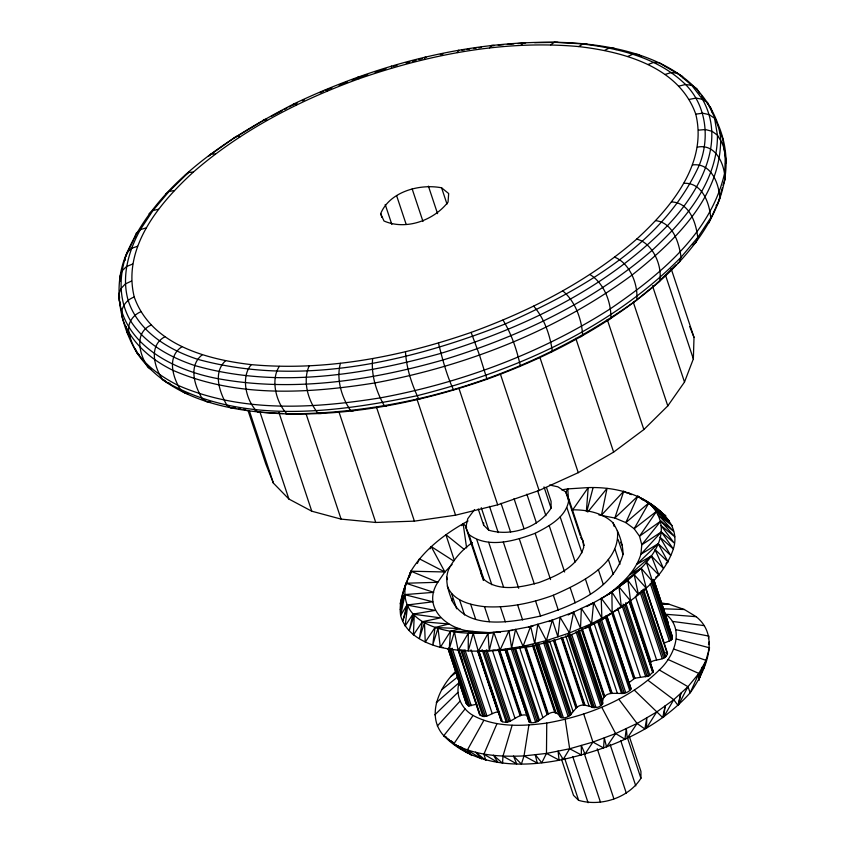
<?xml version="1.0" encoding="UTF-8"?>
<svg xmlns="http://www.w3.org/2000/svg" width="845" height="845" viewBox="0 0 845 845"><rect width="100%" height="100%" fill="white"/><g stroke="black" fill="none" stroke-linecap="round" stroke-linejoin="round"><path stroke-width="1.27" d="M546.504 487.565L551.077 501.328L551.067 508.13C538.645 527.882 510.792 536.744 488.759 530.195L483.636 525.199L483.646 522.939M561.439 759.074L573.501 795.346L578.624 800.331C600.658 806.89 628.511 798.018 640.922 778.277L640.943 771.464L629.293 736.449M546.757 723.066C522.221 726.351 495.529 727.556 473.063 715.451L453.849 743.843C475.165 755.631 500.198 756.962 524.027 755.916L537.262 763.046L535.244 754.669L541.793 762.75L546.472 753.423L546.757 723.066C587.94 715.81 629.039 699.586 659.322 669.99C674.215 656.311 685.179 629.134 665.871 614.283L696.195 616.692C721.144 636.676 705.1 671.986 690.175 692.784C657.526 729.288 610.153 748.966 563.214 759.401C522.548 767.936 474.732 767.397 443.752 735.731C425.711 715.799 439.358 686.731 456.099 670.972M410.86 573.533L410.913 571.209C424.317 549.123 445.716 533.227 468.035 520.953M706.103 660.389L698.857 673.476L698.688 680.447L702.48 666.937L698.826 680.109L706.103 660.389L673.761 649.055M487.016 379.236C539.121 360.35 589.303 335.412 633.856 302.246L636.697 300.007C689.066 260.82 748.142 193.632 717.775 123.634C694.875 60.048 618.001 43.613 557.985 42.345L554.236 42.25C464.127 41.384 374.958 65.297 293.944 103.85C227.896 138.084 158.342 181.791 127.13 252.401C112.205 285.23 119.272 323.477 137.312 353.495C170.215 400.9 233.114 412.054 287.015 413.892L290.764 413.987C357.657 414.895 424.053 401.206 487.016 379.236L479.506 355.111L471.119 332.412C400.847 356.759 325.874 371.399 251.324 364.628C206.402 359.431 151.012 344.496 134.249 297.039C122.102 247.49 159.335 203.244 193.357 172.084C241.533 130.162 299.172 100.544 358.903 78.796C429.175 54.45 504.148 39.81 578.698 46.581C623.621 51.777 679.01 66.713 695.773 114.159C707.92 163.719 670.687 207.965 636.665 239.124C588.49 281.047 530.85 310.664 471.119 332.412M646.087 589.366L663.969 643.14L670.803 640.383L672.219 638.725L672.282 636.274L653.565 579.987M247.934 410.258L265.826 464.032L273.4 483.129L288.916 499.057L311.773 511.204L341.095 519.115L375.74 522.463L414.399 521.143L455.571 515.186L497.684 504.835L539.11 490.48L578.255 472.672L613.628 452.107L643.858 429.556L667.793 405.906L684.503 382.046L693.354 358.914L694.009 337.377L671.12 268.594M512.133 725.274L502.955 756.18L502.564 763.246L493.427 755.198L497.927 762.454L483.889 754.215L496.955 723.7M119.589 296.775L119.335 300.64L120.581 304.39M586.356 511.489L588.215 487.597C614.389 486.794 641.376 493.459 660.801 511.859L649.013 503.62M579.332 630.212L602.633 700.251L602.612 703.864C594.954 713.423 585.585 700.251 577.029 707.265C572.276 711.659 569.234 719.665 560.774 717.532C551.289 702.174 541.233 725.76 529.847 722.443L529.097 721.968L529.192 719.285M452.064 564.502L444.882 571.97L410.913 571.209C405.304 585.258 398.396 600.034 400.646 615.519C405.442 633.581 423.546 642.918 440.329 647.344C470.147 653.776 501.106 651.083 530.977 646.393C551.69 640.964 574.093 636.57 591.574 623.642L593.612 602.665C624.476 586.367 688.094 541.254 648.907 502.859L625.839 522.611L614.833 518.027L598.915 514.943M473.063 715.451C461.719 708.955 455.297 695.488 459.057 682.707L436.252 702.681M703.758 667.772L703.684 668.406L709.504 647.819L676.465 639.052M372.666 358.629C370.892 374.863 376.384 391.911 384.359 405.811L386.281 406.054M630.106 602.591L650.08 662.628C655.181 658.276 665.86 661.381 667.518 653.206L645.886 588.173M481.227 570.47L480.868 572.921L483.615 579.216C498.899 592.282 521.291 587.19 538.952 582.554C556.612 575.941 577.695 566.784 583.747 547.243L582.892 540.346L580.599 537.557M502.955 756.18L516.686 763.848L513.496 756.053L521.386 764.049L524.027 755.916L528.896 725.063M567.872 635.789L569.445 632.979L573.575 612.107L593.612 602.665L601.862 618.244L601.228 598.218L612.15 612.847C637.267 597.33 663.547 578.107 673.349 548.965C680.848 525.453 659.998 508.13 641.513 498.381L646.869 502.12M708.437 638.63L708.955 636.127L676.032 629.747M483.361 580.43L465.838 527.333L467.75 518.724L474.52 509.577M465.838 527.333L468.964 534.568C488.22 548.923 514.711 540.916 535.149 533.301C549.239 526.086 567.037 516.76 568.875 499.194L565.749 491.959L557.88 486.815L549.599 485.019M586.821 511.489L593.095 487.597M424.528 59.382L425.119 57.133L426.398 57.513M409.117 577.526L410.776 571.537L403.498 591.257L405.304 587.983M722.327 187.748L717.87 203.835L716.127 205.451M708.532 644.481L709.23 641.978L708.49 644.344M340.398 363.35C336.067 379.247 341.718 397.594 350.717 410.744L353.263 410.892M409.191 577.346L410.913 571.209L437.805 582.289L444.882 571.97L431.203 546.567L430.01 548.87M500.124 632.123L488.494 632.588L473.189 631.458L468.278 633.254L468.257 650.851L473.189 633.19L478.333 651.273L500.166 649.889L523.076 646.298L546.388 640.616L552.387 620.072L573.575 612.107L580.504 628.31L581.371 608.432L591.574 623.642L612.15 612.847L611.896 592.007L600.33 599.39M571.632 509.81C586.24 509.683 602.084 512.323 613.005 522.801C618.846 532.297 622.934 543.229 623.061 554.468C612.371 589.937 572.783 605.58 540.557 616.047C513.792 621.804 468.056 631.088 452.265 601.059C448.103 590.349 443.773 578.329 449.667 567.354C455.265 557.563 463.028 549.081 472.302 542.648M447.269 586.05C453.047 600.858 470.264 605.031 484.481 606.647C507.972 608.178 531.368 603.267 553.348 595.239C578.92 583.832 621.012 564.449 617.399 530.523M627.001 493.1L623.737 491.272L614.833 518.027L637.827 496.142L655.752 507.813L652.372 506.261M725.422 164.025L726.267 161.68L723.827 147.4M708.828 222.964L719.898 198.427C718.968 183.302 711.078 162.525 692.467 164.944M723.003 185.277L725.094 179.636C723.732 166.38 728.105 152.871 720.669 140.587C720.521 126.539 712.99 115.226 707.687 102.741L702.459 99.266L691.791 85.377L677.394 73.188L671.395 72.512L665.205 74.413M530.977 646.393L523.076 646.298L530.628 626.314L552.387 620.072L557.922 636.792L560.034 617.199L569.445 632.979L591.574 623.642M602.633 700.251C606.932 687.006 623.325 698.646 630.666 689.531L631.025 688.696L606.858 616.047M628.912 682.337L628.342 683.087L634.901 678.197L648.675 676.084L653.312 671.775L629.895 601.017M309.143 365.948C302.383 381.243 308.14 401.069 318.121 413.448L321.28 413.543M592.979 604.09L593.612 602.665L586.874 606.562M417.377 563.404L419.426 558.862L444.882 571.97M667.994 659.459L698.857 673.476L690.175 692.784L687.967 686.7L659.322 669.99M523.266 701.815L527.84 715.567C517.689 711.817 511.32 725.718 501.476 721.345L490.311 686.066M512.757 649.245L500.166 649.889L508.954 630.666L532.994 626.092M133.732 239.568L125.102 257.799L125.356 260.175M708.385 650.122L709.504 647.819M380.662 213.658C389.788 191.54 419.754 183.576 441.586 187.801L448.674 193.537L448.051 202.039C433.918 220.471 405.832 230.59 383.989 220.989L380.662 213.658L381.908 217.408M698.857 673.476L687.967 686.7L678.398 705.079L680.859 693.196L677.986 705.406L673.74 699.692L648.009 680.32M478.333 651.273L488.494 632.588C457.103 635.958 396.231 628.437 405.917 583.24L437.805 582.289C421.127 608.242 448.304 630.454 473.189 631.458L450.448 631.405L440.329 647.344L442.938 647.333M453.849 743.843L468.077 753.275L460.609 746.948L471.774 755.504L467.359 750.054L483.815 720.394M457.356 52.58L458.719 50.182M279.315 366.371C270.21 380.166 276.357 403.033 287.015 413.892C411.462 413.818 535.867 372.761 636.697 300.007C638.461 284.902 629.905 263.228 614.632 257.165M565.854 492.286L567.798 488.896L588.215 487.597L572.382 510.338M687.967 686.7L673.74 699.692L663.684 716.972L665.173 705.871L662.734 717.595L634.373 690.164M463.176 650.249L458.191 650.418L468.278 633.254L492.91 632.694M565.21 719.37L569.667 748.765L563.214 759.401L558.07 751.089L559.052 760.046L546.472 753.423L524.027 755.916M461.782 525.664L463.123 523.52L466.662 527.132M673.74 699.692L656.607 712.06L646.467 728.126L646.826 717.764L644.872 728.96L637.045 723.457L618.815 699.237M519.643 366.603L520.288 365.6C516.813 349.809 511.51 333.933 503.007 320.065M135.707 236.241L134.27 238.427L136.172 233.273L140.376 229.576L152.977 210.5L169.127 191.371L188.593 172.443L193.357 172.084M656.607 712.06L637.045 723.457L615.614 733.566L592.936 742.079L585.004 754.078L581.307 745.427L581.381 754.965L569.667 748.765L546.472 753.423M637.045 723.457L627.243 738.213L626.325 728.517L624.951 739.185L615.614 733.566L601.767 707.276M615.614 733.566L606.552 746.948L604.281 737.822L603.562 747.941L592.936 742.079L583.726 714.046M251.324 364.628C240.138 377.155 246.444 402.262 257.831 412.064L282.959 413.49M667.751 624.772L668.3 623.166L653.734 579.395M448.801 739.322L443.752 735.731L465.025 708.997M587.761 512.028L607.037 488.399L601.471 515.133L623.737 491.272M489.625 47.859L491.737 45.345L494.283 45.493L490.406 46.063M225.552 360.73C212.613 372.74 219.605 392.08 226.84 405.167L230.949 407.998L235.755 408.209L233.252 407.565M437.34 725.982L459.933 701.244M551.056 352.386L552.313 351.108C550.074 335.212 544.381 318.512 533.702 306.175M202.335 354.731C187.991 365.737 194.635 385.911 202.325 398.84L206.74 401.745L210.69 401.988M434.826 714.859L457.916 692.393M633.856 302.246L656.407 283.783L675.873 264.865M520.879 45.26L523.72 42.683M182.002 346.714C166.444 356.706 172.771 377.599 180.851 390.379L185.53 393.39L187.791 393.58M580.832 336.775L582.649 335.201C581.687 319.283 575.392 301.485 562.802 290.912M149.016 213.827L152.977 210.5L158.543 209.275M693.016 244.902L695.984 242.409L697.738 237.487L710.729 217.799C709.462 202.747 702.163 182.319 683.785 183.291M165.472 194.329L169.127 191.371L174.323 190.579M677.701 263.387L679.528 261.908L681.07 257.229L697.738 237.487C696.037 222.562 689.457 202.525 671.479 201.934M585.479 628.363L601.851 619.776L621.318 606.383M215.39 154.043L211.144 153.991L208.303 156.23L236.452 136.246L240.128 136.7M608.548 319.991L610.903 318.09C611.199 302.193 604.133 283.159 589.894 274.509M441.597 689.816L457.388 677.194M666.029 563.414L668.004 561.84L658.17 543.705L640.901 554.257C635.577 571.611 621.582 584.275 607.502 594.827L627.919 580.441L638.429 594.553L634.194 574.706L646.298 588.194L636.581 594.922M185.319 175.042L188.593 172.443M656.407 283.783L659.681 281.195C662.681 266.513 652.9 242.906 636.665 239.124M164.817 336.796C148.245 345.774 154.318 367.269 162.694 379.901C238.639 425.616 334.25 412.888 416.86 395.766C513.834 371.409 610.005 329.36 681.07 257.229C678.915 242.452 673.095 222.89 655.699 220.629M450.702 676.613L456.965 671.986M655.762 577.357L658.899 575.044L651.389 555.936L636.845 564.302L658.17 543.705L670.677 555.397L659.934 537.177L673.349 548.965L661.35 531.949L641.799 544.793L640.901 554.257L661.35 531.949L674.067 542.881L661.043 525.579L674.775 536.786L660.832 521.027L639.528 536.195L641.799 544.793L660.832 521.027L673.518 531.23L658.276 515.038L672.25 525.664L656.649 511.236L634.151 528.727L625.839 522.611L637.827 496.142L642.908 500.029M550.708 44.838L554.236 42.25L587.169 44.162M151.012 325.103C133.584 333.078 139.541 355.08 148.118 367.554L151.171 369.529M601.851 619.776L612.15 612.847M616.501 610.28L630.56 600.922L627.919 580.441L619.892 584.898L641.207 568.294L652.604 581.613L646.298 562.115L658.899 575.044M608.601 594.12L611.896 592.007L621.35 606.879L619.015 586.863L630.56 600.922M578.698 46.581L582.87 44.035C619.575 48.461 658.266 57.872 685.517 84.479C706.483 105.53 710.075 138.242 699.28 165.145C663.325 244.458 581.455 289.698 505.426 323.867C409.096 362.03 300.144 387.306 197.783 359.336C168.303 349.714 138.105 331.409 128.123 300.302C121.353 276.167 128.546 250.891 140.376 229.576L146.238 227.918M234.097 138.147L236.262 136.827M238.438 135.517L261.263 121.691M140.777 311.794C132.507 315.174 126.602 324.269 129.148 333.236C134.197 358.195 156.536 374.282 177.862 385.288C241.332 412.983 313.263 408.631 380.081 397.911C461.518 382.88 540.599 353.358 610.481 308.7C659.089 275.47 710.666 233.822 724.492 173.626C722.602 160.011 713.529 143.65 697.389 147.157M134.249 297.039C125.894 299.869 119.641 308.71 122.229 317.593C130.014 341.961 150.505 359.378 172.866 370.279C236.336 397.974 308.267 393.633 375.085 382.901C466.862 365.769 556.295 330.891 631.722 275.301C673.803 241.934 720.024 198.269 720.669 140.587L717.447 135.189L714.574 118.311L709.261 114.645L702.66 113.188L695.773 114.159M265.848 119.198L262.351 121.036L264.168 119.451L267.221 120.296M271.689 116.135L282.188 110.632M284.522 109.406L286.856 108.181M289.191 106.956L291.525 105.731M568.104 614.98L573.575 612.107M604.471 50.478L609.245 48.028L614.051 48.228L616.111 49.644M549.049 621.645L552.387 620.072M131.524 281.058L125.335 283.952L120.835 288.694L118.733 294.546C121.817 344.844 174.271 370.564 218.021 378.676C293.035 392.376 370.258 380.672 442.864 360.012C518.545 336.933 591.996 302.373 652.16 250.268C684.693 220.281 717.711 181.981 717.447 135.189L712.113 131.313L705.448 129.538L698.498 130.151M297.44 102.974L292.687 105.118L293.944 103.85L296.32 105.033M302.183 100.83L304.549 99.752M319.97 92.781L323.519 91.165M627.687 56.478L633 54.164L638.26 54.481L640.911 56.224M458.317 650.777L479.537 714.564C485.59 720.267 492.413 711.363 499.046 711.923L497.832 711.944L477.446 650.661M528.474 627.212L530.628 626.314L534.727 643.457L537.874 624.233L546.388 640.616L549.525 641.862M132.633 264.052L126.465 266.555L121.997 270.96L119.905 276.59L120.391 281.406M325.895 90.172L331.832 87.869M338.961 85.113L347.274 81.891M352.027 80.053L357.963 77.751M648.02 64.495L653.808 62.361L659.47 62.836L663.219 65.255M137.555 246.265L131.503 248.345L127.13 252.401C118.87 274.467 118.289 299.975 130.489 320.741C144.939 343.64 169.655 357.108 194.688 365.515C275.385 388.732 361.544 375.539 440.932 353.337C524.143 327.67 605.96 288.652 667.476 225.668C698.181 193.431 727.323 143.037 702.459 99.266L695.984 98.094L689.245 99.414M546.388 640.616L569.445 632.979M359.178 77.36L367.691 74.582M374.99 72.205L385.933 68.646M569.667 748.765L592.936 742.079M393.284 66.322L397.108 65.308M406.022 62.931L409.836 61.917M412.392 61.241L416.205 60.227M418.75 59.541L422.574 58.527M447.956 648.485L466.26 703.515L468.479 705.934L476.876 704.212M679.01 86.105L685.517 84.479L691.791 85.377L696.882 88.683L700.009 93.869M440.34 54.629L442.886 54.101M561.64 489.857L567.798 488.896L568.505 500.493M461.93 50.235L464.518 49.855M467.105 49.475L469.693 49.094M473.58 48.524L476.168 48.144M478.756 47.774L481.344 47.394M512.799 630.338L487.966 633L489.244 650.587L493.786 632.356L500.166 649.889M498.201 45.165L503.409 44.732M507.327 44.415L513.844 43.866M517.753 43.549L525.579 42.894M496.628 632.461L500.346 632.229M534.653 42.672L557.985 42.345M661.434 604.344L669.272 604.302L684.344 609.509L696.195 616.692M662.786 608.78L684.344 609.509M492.92 650.249L495.381 650.344M285.557 413.659L290.764 413.987M170.003 383.313L167.606 383.049L163.772 379.796M672.462 621.413L704.476 625.659M238.269 408.589L240.783 408.969M243.286 409.35L245.8 409.719M254.588 411.05L257.102 411.43M661.614 602.981L669.272 604.302M665.818 652.435L667.518 653.206M419.88 399.093L418.602 398.724C411.684 384.137 406.382 368.071 405.494 351.826M670.951 635.282L672.282 636.274M443.752 735.731L446.054 736.903M631.352 494.642L628.036 492.762L630.222 494.114M664.149 65.857L682.306 76.335L683.531 78.384M653.196 671.046L652.414 670.592L629.947 603.055M467.359 750.054L481.555 758.884L475.629 752.135L485.864 760.373L483.889 754.215M431.203 546.567L453.691 561.006M452.846 742.449L448.801 739.787L460.694 748.786L457.905 745.765M139.404 354.889L137.312 353.495L135.2 348.7M450.829 740.748L452.846 742.185M464.116 549.324L445.906 534.674L454.356 560.467M453.607 390.115C446.72 375.37 442.357 358.977 438.47 343.049M325.357 89.623L327.015 91.144M668.004 561.84L654.97 549.482L663.452 568.442L651.389 555.936L629.779 574.621L641.207 568.294L646.298 588.194M701.551 95.886L703.885 98.918M706.98 102.953L710.856 107.991L712.525 112.998M129.781 336.859L127.225 332.603L126.19 326.55M620.505 542.226L622.385 545.532M462.278 690.418L462.637 691.073L448.906 649.794M631.025 688.696L606.552 615.509M357.984 76.99L358.903 78.796M720.109 132.623L722.771 138.643L723.383 144.801M523.076 646.298L515.577 629.335L511.616 648.094L508.954 630.666M689.742 326.635L694.009 337.377M665.48 275.121L693.354 358.914M652.477 285.747L684.503 382.046M633.264 302.098L667.793 405.906M607.249 319.495L643.858 429.556M575.772 338.296L613.628 452.107M653.808 580.145L668.363 623.916M653.618 580.589L671.923 635.62M654.4 583.673L663.969 612.445M653.607 582.247L667.339 623.515M652.657 579.945L672.219 638.725M652.255 580.779L671.817 639.57M651.252 581.603L670.803 640.383M650.27 583.494L669.409 641.017M645.358 587.708L667.413 653.988M643.394 589.166L665.86 656.692M642.559 590.011L665.026 657.547M641.26 590.718L663.726 658.255M640.183 592.398L662.226 658.678M613.005 522.801L614.252 526.551M618.075 539.459L623.061 554.468M635.387 596.179L656.607 659.966M615.002 549.218L619.998 564.228M630.697 600.637L651.083 661.92M630.106 600.964L650.492 662.248M630.011 601.746L653.312 671.775M629.029 601.344L652.741 672.631M625.722 602.781L649.858 675.313M624.962 604.798L648.675 676.084M608.315 559.379L613.312 574.389M623.082 604.08L647.207 676.623M539.987 357.615L578.255 472.672M622.459 606.763L645.749 676.792M617.611 608.326L640.489 677.109M612.847 611.917L634.901 678.197M598.313 569.488L603.309 584.497M612.181 612.15L634.236 678.44M611.622 612.498L633.676 678.778M568.875 499.194L584.275 545.469M565.749 491.959L580.304 535.73M606.456 616.428L628.511 682.718M606.118 615.741L630.666 689.531M610.46 629.314L620.029 658.075M605.569 617.822L629.694 690.354M566.963 507.803L581.941 552.831M601.217 618.973L625.765 692.763M599.813 619.596L624.36 693.386M585.427 579.11L590.412 594.12M598.735 621.149L622.86 693.682M597.468 621.054L621.603 693.597M560.193 516.95L575.17 561.978M593.919 622.881L617.22 692.911M543.99 486.878L551.067 508.13M627.613 738.255L640.922 778.277M589.63 625.48L612.097 693.016L610.766 693.418L588.722 627.138M588.954 625.617L611.421 693.153M441.586 187.801L446.994 204.057M500.42 374.166L539.11 490.48M570.217 587.814L575.213 602.823M537.6 490.713L545.912 515.725M549.239 525.738L564.629 572.012M620.8 740.843L635.778 785.871M582.342 628.881L604.809 696.417M581.793 629.219L604.26 696.755M581.434 629.61L603.9 697.146M578.614 630.539L602.749 703.072M578.487 631.331L602.612 703.864M577.695 632.176L601.83 704.719M428.415 186.143L437.562 213.658M576.005 631.659L600.552 705.438M526.857 494.177L536.427 522.939M610.058 744.308L626.293 793.085M571.822 634.796L595.957 707.328M569.9 633.951L594.447 707.74M535.149 533.301L550.549 579.575M568.949 635.239L593.074 707.783M567.998 634.891L592.123 707.434M553.348 595.239L558.344 610.248M565.749 635.789L589.049 705.818M562.443 637.394L584.909 704.931L583.61 705.121L561.143 637.584M561.819 637.415L584.286 704.952M412.17 188.942L422.986 221.464M514.045 498.666L524.027 528.685M597.246 748.797L613.893 798.821M554.573 639.728L577.029 707.265M553.919 639.992L576.385 707.529M553.401 640.352L575.867 707.888M519.326 538.909L534.304 583.927M549.662 641.038L572.963 711.067M535.572 601.038L540.557 616.047M547.201 641.682L571.336 714.215M501.043 503.314L510.612 532.075M584.254 753.444L600.478 802.222M546.197 641.281L570.745 715.071M396.58 195.565L406.149 224.326M545.057 642.063L569.604 715.852M543.599 642.612L568.146 716.402M458.993 388.52L497.684 504.835M538.783 643.805L563.33 717.595M537.336 643.964L561.883 717.754M503.314 542.004L518.703 588.278M536.226 643.742L560.774 717.532M536.089 644.418L560.224 716.951M489.498 506.345L498.233 532.603M535.455 644.534L558.756 714.574M572.699 756.476L588.099 802.75M533.533 645.242L555.999 712.779L554.848 712.726L532.382 645.189M533.026 645.136L555.492 712.673M385.204 204.479L391.858 224.485M517.647 604.978L522.632 619.987M481.27 507.687L488.759 530.195M564.481 757.817L578.624 800.331M525.843 646.277L548.299 713.803M525.157 646.446L547.623 713.983M524.523 646.731L546.99 714.268M478.228 508.943L483.636 525.199M488.674 542.279L503.641 587.307M519.443 647.185L542.744 717.225M515.809 649.097L539.532 720.384M514.415 648.675L538.54 721.207M500.367 606.868L505.352 621.878M476.833 539.723L491.811 584.74M512.609 648.062L537.156 721.852M511.109 648.39L535.656 722.179M468.964 534.568L483.942 579.596M506.968 650.006L531.104 722.538M506.208 650.534L508.289 656.787M505.711 649.9L529.847 722.443M505.247 649.213L527.301 715.504M505.299 649.942L529.012 721.229M504.961 649.435L529.097 721.968M416.881 398.872L455.571 515.186M499.384 649.129L521.428 715.419M484.481 606.647L489.466 621.656M498.74 649.182L520.784 715.472M498.054 649.382L520.108 715.673M492.455 650.565L514.922 718.102M486.72 649.678L510.433 720.965M470.686 604.302L475.682 619.311M485.431 650.396L509.144 721.683M483.931 650.83L507.655 722.126M482.125 649.647L506.261 722.19M479.115 651.664L502.405 721.693M479.073 652.308L482.822 663.557M478.112 650.576L498.497 711.86M478.175 651.305L501.476 721.345M477.858 650.639L501.159 720.669M459.585 599.95L464.581 614.959M471.014 649.837L492.223 713.613M446.593 577.114L447.428 579.617M451.663 593.781L456.659 608.791M464.856 649.615L486.91 715.905M463.398 650.164L485.442 716.444M461.93 650.354L483.984 716.634M460.789 650.154L482.833 716.433M458.993 650.439L462.733 661.688M458.476 649.985L479.696 713.761M458.434 650.111L480.066 715.145M376.543 407.332L414.399 521.143M452.117 648.168L471.246 705.702M450.617 648.485L469.757 706.008M449.339 648.411L468.479 705.934M448.547 647.957L467.686 705.49M448.547 649.15L461.856 689.171M448.304 648.992L466.26 703.515M339.13 412.413L375.74 522.463M306.143 414.061L341.095 519.115M278.903 412.402L311.773 511.204M259.795 411.515L288.916 499.057M249.275 410.585L273.4 483.129M458.191 650.418L454.409 631.817L449.255 648.886L450.448 631.405L459.828 628.564L434.995 627.518L425.257 642.137L424.475 622.68L419.331 638.545L422.373 621.709L440.498 617.864L412.93 614.135L405.125 625.997L407.607 606.034L402.885 620.758L406.941 605.02L432.851 601.798L404.575 594.616L400.097 603.826L405.917 583.24L433.749 592.334L404.575 594.616L400.372 609.668L404.776 595.482L400.646 615.519L406.941 605.02L435.122 610.396L412.93 614.135L409.265 630.476L414.24 615.181L413.406 634.954L422.373 621.709L448.811 623.99L434.995 627.518L432.788 644.746L437.995 628.279L440.329 647.344M463.123 523.52L466.609 547.919M391.393 66.111L391.552 68.16M452.075 598.503L452.265 601.059M648.907 502.859L634.151 528.727L639.528 536.195L656.649 511.236L669.05 520.784L651.696 505.88L665.849 515.915L648.907 502.859"/></g></svg>
